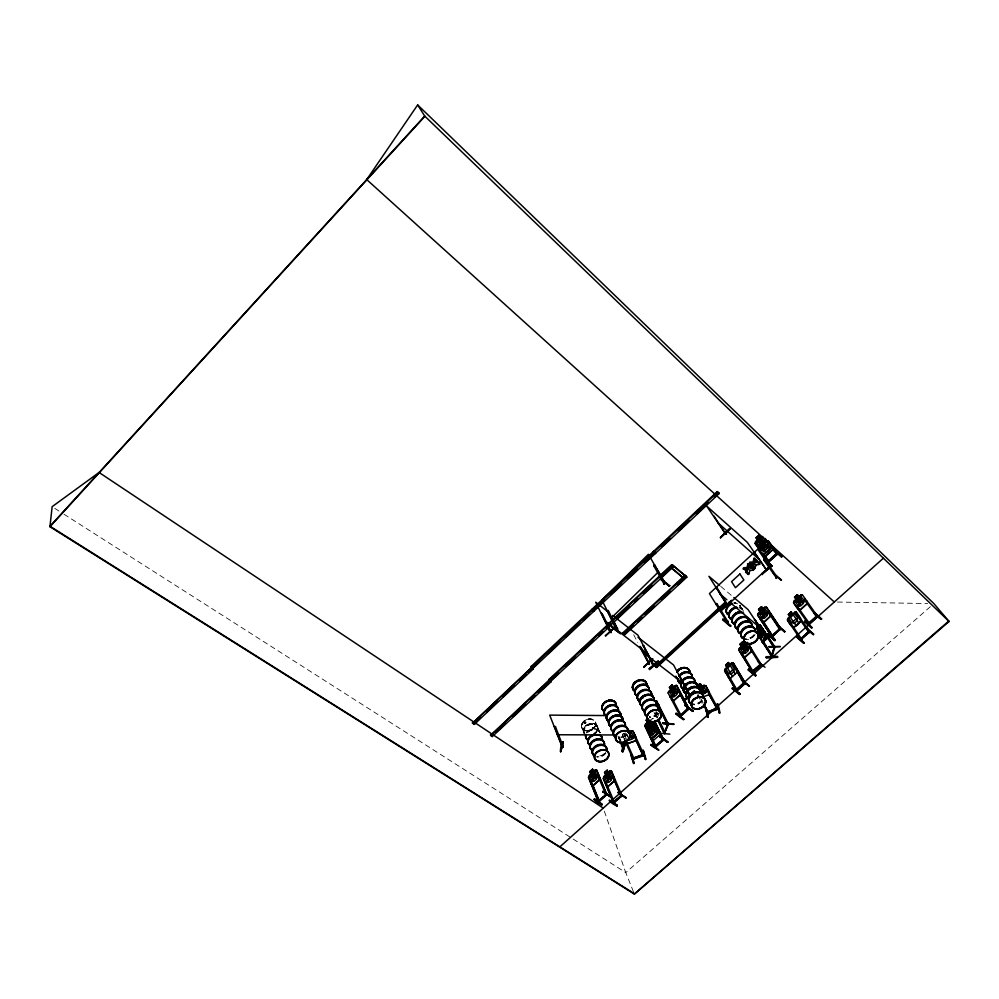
<?xml version="1.0" encoding="UTF-8"?>
<svg xmlns="http://www.w3.org/2000/svg" width="999" height="999" viewBox="0 0 999 999"><rect width="100%" height="100%" fill="white"/><g stroke="black" fill="none" stroke-linecap="round" stroke-linejoin="round"><path stroke-width="0.75" stroke-dasharray="5 3.75" d="M597.902 729.008C596.615 724.038 601.186 735.601 599.05 730.906M656.805 712.612L656.43 713.636L655.831 708.803M581.343 725.848L581.693 724.287M584.04 722.839L584.328 723.438M584.939 723.264C582.904 721.478 587.362 722.652 585.539 722.002M585.789 722.19L584.64 723.164M583.691 728.958L584.203 733.553M584.103 722.964L585.102 723.588L586.126 722.477M581.381 725.848C582.005 734.028 595.616 731.143 595.841 723.95C595.566 717.082 585.202 717.869 582.454 722.739M592.132 728.171L593.356 727.871L592.307 728.383M592.819 727.722L592.532 728.283M597.577 730.456L597.926 728.858M592.295 728.496L593.206 727.672M657.529 717.332L655.094 713.124L656.505 716.795M655.144 714.01L655.469 713.149M657.979 716.221L660.327 710.489M581.668 724.263L582.479 722.752M584.465 722.265L584.29 722.727M625.611 732.954L623.139 733.828L622.377 735.077L625.299 741.608M622.527 735.164L623.239 733.878M650.112 720.129L653.309 718.456L651.922 718.506M930.381 606.693L625.761 872.602L633.641 892.219M585.564 722.826L584.378 722.689M591.982 729.545L593.506 728.421M585.227 720.242L586.987 719.417M585.589 723.276L584.565 723.413M625.624 734.04L624.825 734.377L628.334 736.3M588.861 718.968L590.709 718.918M837.424 602.047L927.671 603.521M655.606 712.849L657.13 713.186M740.384 607.867A7.705 5.882 -30.8 0 1 743.306 611.326L740.222 607.604A7.692 5.882 -30.8 0 1 742.607 609.627M626.023 734.053L627.872 735.027M597.902 729.07L597.739 727.235L595.891 724.737M598.176 730.082L600.062 732.629L599.163 731.068M741.445 608.341L742.369 609.44A7.58 5.794 -30.9 0 0 739.972 607.417M595.854 724.687L596.765 725.599A7.368 5.544 -23.1 0 0 587.125 724.725A7.368 5.544 -23.1 0 0 584.153 732.991A7.355 5.544 -23.1 0 1 587.125 724.737A7.355 5.544 -23.1 0 1 596.728 725.524L597.39 726.872L595.454 722.402A7.305 5.519 -23.1 0 0 583.778 721.378A7.305 5.519 -23.1 0 0 586.45 730.594A7.305 5.519 -23.1 0 0 595.454 722.402M54.77 508.366L62.662 513.399M63.986 514.235L571.815 838.186M573.139 839.035L625.761 872.602L603.259 808.129M720.791 586.401L732.642 596.478M655.931 716.295L657.542 717.819M742.332 609.402L739.847 605.506A7.567 5.807 -30.9 0 1 740.459 608.516L739.947 605.357M703.096 702.921L698.638 694.705A7.517 5.619 -27.4 0 1 697.489 696.153M697.564 694.755L702.085 703.271M633.703 634.702L637.737 642.632M655.094 713.124L657.155 717.307M654.083 712.537L656.818 718.156M583.866 732.567L583.891 732.592A7.38 5.557 -23.1 0 1 592.032 724.287A7.38 5.557 -23.1 0 1 596.84 732.217M626.123 733.79L627.647 737.137M626.336 738.885L624.313 734.427L625.774 732.991L623.139 733.828M622.502 735.064L624.263 738.998M619.018 736.513L620.841 740.596M618.918 736.837L620.741 740.933M617.994 736.5L619.73 740.921M581.68 727.21L583.553 731.83M600.049 732.629L600.074 732.679A7.517 5.644 -23.1 0 0 594.205 729.258A7.517 5.644 -23.1 0 0 586.825 733.141M595.666 722.427L595.816 723.95M583.341 730.656L583.528 732.155M738.848 607.817A7.58 5.794 -30.8 0 1 741.857 609.053M739.959 605.769A7.517 5.757 -30.9 0 1 740.546 608.766M734.19 603.384A7.517 5.757 -30.9 0 1 737.637 603.796M739.71 605.357A7.53 5.769 -30.9 0 1 740.309 608.354M733.94 602.959A7.53 5.769 -30.9 0 1 735.751 602.959M734.04 603.096A7.567 5.807 -30.9 0 1 735.863 603.084M754.195 635.426A7.855 5.932 -30.7 0 1 745.579 639.435M754.033 635.164A7.855 5.932 -30.7 0 1 745.416 639.173M753.745 634.84A7.73 5.844 -30.7 0 1 745.266 638.773M755.194 634.078A7.742 5.844 -30.7 0 1 745.803 639.635M702.01 700.674A7.667 5.719 -27.4 0 1 693.568 704.595M701.86 700.399A7.667 5.719 -27.4 0 1 693.418 704.32M701.598 700.049A7.542 5.619 -27.4 0 1 693.294 703.908M702.085 700.948A7.555 5.632 -27.4 0 1 692.107 704.432M658.054 713.386A7.692 5.757 -25.7 0 1 649.587 717.319M657.916 713.099A7.68 5.757 -25.7 0 1 649.45 717.032M657.667 712.762A7.567 5.669 -25.7 0 1 649.338 716.62M658.116 713.661A7.567 5.669 -25.7 0 1 649.775 717.532M626.773 734.065A7.655 5.719 -24.2 0 1 618.344 737.986M625.174 734.814A7.53 5.632 -24.2 0 1 618.106 737.287M626.823 734.352A7.542 5.632 -24.2 0 1 618.518 738.211M625.399 735.189A7.655 5.719 -24.2 0 1 618.219 737.699M584.303 733.641A7.48 5.632 -23.1 0 1 586.775 725.599A7.48 5.632 -23.1 0 1 596.403 725.311A7.48 5.632 -23.1 0 1 595.579 733.303M584.19 733.353A7.48 5.632 -23.1 0 1 586.663 725.324A7.48 5.632 -23.1 0 1 596.291 725.037A7.48 5.632 -23.1 0 1 595.466 733.029M583.891 732.592A7.355 5.544 -23.1 0 1 588.061 725.324A7.355 5.544 -23.1 0 1 596.803 726.048A7.355 5.544 -23.1 0 1 595.641 733.566M586.713 732.866A7.517 5.644 -23.1 0 1 594.093 728.983A7.517 5.644 -23.1 0 1 599.937 732.479M586.675 732.592A7.393 5.544 -23.1 0 1 594.842 728.783A7.393 5.544 -23.1 0 1 599.85 733.678M588.236 732.13A7.418 5.557 -23.1 0 1 595.242 729.682A7.418 5.557 -23.1 0 1 600.087 733.104M605.781 752.959A7.63 5.669 -23.2 0 1 597.377 756.855M605.656 752.672A7.617 5.669 -23.2 0 1 597.265 756.568M604.208 753.683A7.505 5.582 -23.2 0 1 597.165 756.156M605.819 753.246A7.505 5.582 -23.2 0 1 595.841 756.755M625.087 738.723L624.163 739.372L625.087 738.723M735.826 602.847L733.978 602.847L735.826 602.884M586.638 731.031A7.293 5.507 -23.1 0 0 595.629 722.851A7.293 5.507 -23.1 0 0 583.978 721.84A7.293 5.507 -23.1 0 0 586.638 731.031M586.5 730.793A7.355 5.557 -23.1 0 0 595.566 722.552A7.355 5.557 -23.1 0 0 583.816 721.528A7.355 5.557 -23.1 0 0 586.5 730.793M593.743 733.778A7.355 5.544 -23.1 0 0 596.728 725.524A7.368 5.544 -23.1 0 1 593.756 733.79"/><path stroke-width="1.5" d="M726.81 622.152C727.26 620.292 728.945 621.803 727.459 622.689M612.25 626.985L620.879 633.141L620.391 633.616L611.9 627.372L612.162 626.573M620.379 633.603L611.925 627.297M735.951 690.234L745.229 683.104M737.412 690.471L736.513 691.221L724.575 670.604L727.072 667.157M752.347 671.803L752.821 670.816L752.085 671.902M752.984 671.141L761.088 663.923L761.388 664.785L760.251 665.247L760.676 663.748M772.152 655.806C770.079 656.505 773.576 654.457 772.252 656.917L760.551 638.436L760.776 637.537M757.816 634.727L771.852 656.718M743.905 683.204L744.592 682.542M771.89 656.83L774.887 646.84L760.189 624.987L774.712 647.727L774.1 647.926L774.899 647.027L774.387 646.141L771.802 656.73M774.837 647.027L774.1 647.265M617.12 805.331C607.267 796.678 606.018 800.574 616.87 806.093L617.157 805.244M760.601 663.798C759.352 664.547 760.626 666.233 761.151 664.36M747.339 642.295L761.413 664.647L752.659 672.564L738.785 649.962L741.258 646.64M768.219 562.075L777.459 553.696C774.974 551.623 777.684 556.418 776.298 554.17M768.818 561.051L767.869 561.875M771.952 635.451L771.191 636.201L780.581 628.846M777.821 553.846L768.194 540.921M602.11 804.545C586.962 795.304 597.477 798.95 601.735 805.019C590.347 798.838 592.807 796.378 602.01 804.183M749.337 563.361L749.7 562.137L752.996 561.987L754.17 558.179L754.12 561.65C757.429 560.052 758.628 562.924 754.695 562.462C752.846 564.535 751.248 569.592 752.609 563.074L749.475 563.361L752.859 565.471M757.429 561.251C764.335 564.472 754.782 566.533 753.758 562.649M762.999 609.003L764.809 607.217L766.433 607.105L781.056 628.92L779.907 629.395M743.244 568.955L743.606 567.732L746.89 567.594L748.064 563.786L748.001 567.257L751.298 566.87C758.204 570.079 748.676 572.127 747.639 568.256C747.264 572.415 744.68 573.551 746.49 568.681L743.381 568.955L746.765 571.053M751.298 566.87L751.086 567.807L747.639 568.256M776.635 576.398L776.036 577.41L776.997 576.598M777.347 577.285C776.972 575.249 776.061 578.084 776.548 578.059L763.898 560.164L764.997 559.627L763.898 560.164M776.885 576.685L775.936 577.497M808.041 623.688L808.978 622.864L809.689 623.801L796.827 605.706L796.016 606.443L796.827 605.706M808.703 622.964L809.527 623.95M816.295 616.258C817.969 618.094 815.159 616.695 817.157 615.546M635.963 740.559L636.076 737.699M625.299 741.608L627.509 743.618L636.088 740.609L636.201 737.674L633.129 731.33M816.445 616.695L817.307 615.859M766.245 657.617L766.158 656.718L777.447 656.355L777.547 657.292L766.258 657.654L777.534 657.28M777.622 656.83L766.333 657.08M809.128 630.856L801.435 638.461C799.462 637.412 800.112 641.021 801.523 638.736M99.326 472.652L603.259 808.129M754.532 558.279L757.005 560.476L756.78 562.4M748.426 563.886L750.911 566.071L750.674 567.994M760.564 545.029L760.776 542.307M707.479 717.357L706.118 708.316L707.517 717.307M366.72 179.583L417.657 104.92L933.903 603.621L949.05 621.478L634.39 894.08L49.95 526.71L52.135 506.68L99.351 472.252M768.268 544.517L767.931 547.614L765.034 550.224L762.274 549.925L756.68 541.945L757.704 539.847L756.081 537.799L759.115 535.002L760.676 537.15M651.398 721.802L651.048 724.487L654.27 725.636L653.383 726.41L650.611 725.336L650.124 729.432M633.491 763.623C629.507 747.24 630.581 757.142 634.128 763.423L631.593 754.445L631.156 755.082M633.878 763.061L631.568 754.457M663.96 732.754L664.622 732.592M668.443 724.175L664.347 733.503L668.144 723.363L667.27 724.15L667.657 725.087L656.38 700.761L655.544 701.036L656.493 700.774L668.493 724.263L668.144 723.363M664.722 732.055L667.782 724.6M650.661 733.691L652.996 734.365L655.656 732.017L656.143 728.833M609.777 631.243L610.689 631.967M609.852 631.318L611.263 632.305L610.114 631.942M608.503 628.533C608.166 630.706 611.613 633.066 610.889 631.493L610.239 631.006M627.21 739.735L628.471 739.485M658.965 733.179L669.879 734.103M754.832 566.733L755.094 565.259M647.889 662.812L649.088 663.111L648.301 662.487M652.397 664.085L653.883 665.059L643.356 645.579L652.797 664.897M653.421 664.347L652.772 663.786L652.996 664.435M688.661 694.055L689.422 694.655M689.647 694.317L688.586 693.993L689.66 695.304M725.149 533.429C726.236 533.978 727.522 535.139 725.274 532.592M726.298 604.308C728.958 604.07 724.849 604.782 727.584 605.594L715.871 586.638M727.409 604.557L727.447 605.531L708.928 576.311L719.605 585.389M727.834 605.182L727.147 604.645L727.846 605.082M765.908 568.481C766.233 568.456 765.446 570.641 766.483 569.03M664.273 733.403L657.504 719.555M766.32 637.637L765.559 637.25L766.37 637.936M767.045 638.261L754.657 619.492L765.971 638.024L767.145 638.274L748.064 609.59L733.828 597.489M554.395 726.623L555.432 726.635L554.395 726.623L562.35 746.665L563.311 747.052L561.938 746.403M560.839 751.723L563.274 742.02C560.914 740.783 559.915 754.17 560.676 751.285M560.714 751.648L563.086 741.97M758.266 630.719L756.668 628.571L757.467 625.299L759.015 627.672M756.792 628.571L757.592 625.299M757.891 634.802L758.191 630.756L758.216 633.091L760.851 637.212L762.399 637.35L763.161 634.29L762.424 630.869M759.003 627.484L760.301 624.974M757.579 633.004L759.402 625.374M756.243 564.835L754.482 568.856L751.772 566.695M762.749 629.557L762.974 628.658L762.362 629.57L774.175 647.851M763.236 641.957L765.159 634.24L764.135 630.893L765.284 634.24L763.348 641.957L761.575 640.621M808.066 623.538L808.928 624.55L793.543 602.834L793.943 601.223L800.886 595.117L802.384 595.054M793.618 602.897L794.043 601.261L796.178 599.475L794.455 597.29L797.389 594.642L798.9 596.765M560.614 751.323L563.036 741.633M606.381 715.571L549.7 715.109L562.1 746.715M750.124 570.429L748.363 574.45L745.654 572.315M794.667 612.225L796.315 612.175L794.642 612.3L787.799 618.406L787.387 620.017L800.836 639.76L801.772 638.998L801.298 638.274L809.477 631.068M787.599 620.042L790.034 616.683M563.049 747.102L563.099 745.978L561.975 745.928M768.968 646.99L780.294 646.653M773.888 646.365L774.15 647.951M771.877 656.206L772.115 655.257L772.115 655.918M762.662 620.741L772.914 636.226L772.052 637.112L757.567 614.997L759.989 611.575L758.566 609.415L761.563 606.843L758.566 609.415M780.544 628.821L771.99 637.062L757.692 614.947L758.091 613.411L764.809 607.217M739.385 648.438L738.973 649.962L752.759 672.489M725.187 669.093L724.774 670.629L736.775 691.121M768.281 540.996L766.658 541.158L759.452 547.552L759.003 549.188L761.425 550.299L768.643 543.681L768.194 540.609M759.215 549.2L761.8 545.704M758.204 545.716L765.459 539.31L758.204 545.716L757.754 547.365M622.14 746.59C623.913 743.905 624.687 752.097 621.353 742.294M622.365 747.115L620.342 742.282M622.714 746.74L623.463 747.152M622.165 751.31L624.887 741.758L625.636 742.17L622.976 751.735C618.905 751.872 631.131 729.145 622.352 751.735M622.939 751.698L625.636 742.157M670.953 696.303L670.179 697.002L670.953 696.303L681.243 715.721L680.868 714.997L680.431 716.558L668.206 693.119L668.681 691.483L675.324 685.614L676.66 685.464L689.073 708.691M668.756 691.545L668.206 693.119M751.822 565.546L752.185 564.323M754.257 568.881L754.57 567.844M647.34 722.639L644.879 725.936L654.869 747.252L656.093 746.578L655.194 747.452M645.067 725.948L645.516 724.387M748.139 574.487L748.451 573.438M649.412 727.172L646.927 730.456M648.363 730.893C646.228 735.189 652.971 724.512 655.019 725.137L656.43 725.087M614.26 801.573C611.163 803.221 616.321 800.561 613.636 803.184L603.221 778.283L605.669 775.012L604.682 776.997L606.605 781.618L608.816 782.367L611.376 780.069L611.9 776.86L609.952 772.264L608.254 772.677L607.267 770.067L604.557 772.514L605.794 775.012M588.648 777.384L598.551 802.122L588.461 777.372L590.809 774.075L589.822 771.64L592.507 769.205L593.531 771.852M593.593 771.69L595.342 770.117L589.035 775.773L588.461 777.372M633.903 758.179L632.717 758.603M624.725 740.496L633.254 759.315C631.281 756.917 635.127 758.79 633.928 758.603M658.366 708.753L658.366 708.066M643.943 754.595L642.694 755.044L643.606 754.295M701.31 693.818L702.06 690.896C705.144 693.643 709.702 692.02 702.522 690.147C705.719 685.689 701.036 685.938 701.435 689.884L698.501 688.498M706.693 711.875L707.23 712.499L718.281 708.666C718.593 707.217 715.609 708.603 717.469 709.377L706.705 689.922L707.779 689.884M708.004 711.8C705.918 715.209 706.48 707.742 703.496 705.706M708.091 712.187L706.842 711.788M658.029 705.544L658.728 704.72L658.029 705.544L667.657 725.087M662.787 723.551L673.95 723.975L662.612 723.101M611.013 631.668L610.089 630.956L610.651 631.743M610.601 631.892L611.276 632.255M658.89 720.129L665.159 732.679L664.372 731.817L663.948 732.879M664.347 733.503L668.044 724.113M617.557 628.683L616.795 630.144L601.922 600.112L648.426 554.295L665.072 583.279L661.65 577.11M648.788 663.211L648.975 664.11L649.387 663.598M663.773 583.341L664.323 583.978L664.884 582.792M592.207 783.691L599.425 801.273L598.851 800.336L597.914 801.173L605.756 794.867L598.176 801.36M606.206 793.718C604.445 793.331 606.668 796.802 605.894 794.517L606.605 793.818M606.593 793.943L605.406 794.467M613.361 802.996L614.31 802.16M663.461 738.998L662.712 739.685C663.935 741.82 660.963 739.148 662.974 738.898M662.674 740.271L663.823 739.735M688.811 708.491L680.007 716.395L679.745 715.459L680.981 715.209L688.436 707.779M768.094 562.137L767.632 561.488L768.805 561.163M768.656 560.676L769.255 561.813L764.647 555.207M727.222 622.839C729.47 621.49 724.75 622.377 727.747 621.353M796.103 599.4L795.129 601.435L797.951 605.456L800.649 605.856L803.408 603.371L803.671 600.312L800.823 596.316L798.85 596.927M789.959 616.62L788.985 618.656L791.77 622.739L794.442 623.176L797.202 620.704L797.464 617.632L794.655 613.561L792.694 614.16M735.177 673.888L728.508 662.424L725.649 664.997L727.047 667.307L726.123 669.28L728.608 673.526L731.118 674.075L733.803 671.653L734.165 668.543L731.655 664.31L729.782 664.834M741.32 646.565L740.334 648.601L742.881 652.772L745.429 653.271L748.139 650.849L748.476 647.752L745.903 643.593L744.005 644.143M776.385 578.146L775.798 577.01M772.327 656.78L760.389 637.549L760.551 638.436M771.64 636.925L772.926 636.288M736.263 691.021L737.15 690.147M736.987 689.872L737.399 690.571L726.186 671.39L725.399 672.09L726.186 671.39M669.405 687.449L672.29 684.964L669.405 687.449L670.816 689.809L669.717 691.783L671.952 696.116L674.337 696.715L676.985 694.317L677.434 691.171L675.174 686.85L673.363 687.362L672.165 685.064M629.682 732.766L630.956 732.329L629.845 735.801C636.488 737.687 632.517 739.485 629.345 736.563M647.389 722.577L646.365 724.625L648.488 729.058L650.811 729.72L653.421 727.359L653.895 724.188L652.822 721.977M759.49 545.966L760.539 543.881M761.713 545.629L760.664 547.727L763.461 551.698L766.221 551.997L769.13 549.388L769.48 546.278L765.459 540.584L763.411 541.283M808.416 624.437L817.632 616.208M649.55 727.16L648.513 729.208L651.535 735.739L653.883 736.425L656.543 734.078L657.03 730.881L653.983 724.375L652.185 724.824M649.387 731.243L650.411 729.195M817.369 615.908L817.756 616.67L802.459 594.929L800.798 595.054L798.925 596.99L797.339 594.805M686.213 685.851L686.837 685.264M780.269 646.49L768.755 646.565M668.181 724.924L659.09 706.967M804.67 621.116L812.075 627.634L811.563 628.096C797.876 616.321 807.667 622.389 811.95 627.647M767.607 634.353C767.794 631.48 776.385 639.672 774.887 640.559L767.607 634.39L774.887 640.546M748.226 669.967C748.201 666.608 756.967 675.137 755.506 675.886L748.251 669.892L755.494 675.873M748.576 669.592L755.756 675.049M774.874 640.509L767.856 633.591L775.399 640.109M658.641 750.137C650.948 742.007 645.679 743.019 658.791 750.087L650.736 744.942M804.12 642.807C781.917 622.427 818.593 656.93 796.965 636.613M803.995 642.807L796.94 636.725M763.86 559.49L771.802 565.834C756.618 553.683 767.519 559.565 771.44 566.246L763.86 559.49L764.397 559.028M771.802 565.834L771.253 565.322L761.775 573.888L762.437 574.637M676.098 713.323L683.903 719.33L683.416 719.767L675.848 714.073L676.148 713.236M739.497 694.455L739.76 693.643L732.479 687.886M739.884 694.043L732.255 688.623L732.529 687.799M796.79 636.363L796.59 637.112M732.255 688.586L739.497 694.48M732.604 688.261L739.997 694.043M723.001 619.205L730.881 625.923L730.369 626.385L722.752 619.954L723.039 619.118M723.126 619.567L730.731 625.998M765.734 541.957L762.05 541.158C764.023 534.09 760.089 537.574 761.038 541.283C759.003 539.273 754.67 542.732 759.64 542.157M616.645 629.707L617.045 628.271M616.458 629.445L617.37 628.621M664.797 582.355L663.586 582.854L663.86 583.778M663.96 583.691L665.022 583.241M366.521 179.408L834.302 601.997M767.769 561.426L768.318 562.524M599.288 801.46L590.846 780.793L590.097 781.455L590.846 780.793M655.481 745.666L654.869 746.628M727.11 622.402L727.896 621.765M654.957 747.127L663.548 739.485M680.731 715.197L687.562 708.865M655.956 746.777L652.659 739.635M613.498 802.821L621.878 795.416M654.595 721.378L663.711 739.809L655.344 745.741L655.569 746.503M614.435 802.522L605.681 781.717L604.919 782.392L605.681 781.717M771.802 636.725L780.706 628.796M780.356 628.046L779.72 629.358M662.787 723.401L673.738 724.5M736.413 690.821L745.079 683.191M616.608 629.682L617.407 629.045L608.154 610.352L607.367 611.126L611.763 619.655M801.61 639.148L789.123 620.729L788.548 621.665M650.811 720.729L650.212 724.412M688.973 708.915L680.494 716.458M777.322 577.447L757.717 549.238L709.427 593.593L727.497 622.727L727.035 622.015M663.698 739.897L654.545 721.003M779.457 628.721L772.352 635.539M49.95 526.71L424.875 116.321L417.657 104.92M744.342 683.753L745.491 683.366L733.191 662.837L731.705 662.949L729.907 664.747M641.333 705.444A7.517 5.669 -25.7 0 1 644.392 695.366A7.517 5.669 -25.7 0 1 653.92 699.6A7.517 5.669 -25.7 0 0 644.392 695.366A7.517 5.669 -25.7 0 0 641.346 705.456L641.283 705.631M758.903 627.672L759.777 626.76M610.938 618.381L658.478 571.865M665.084 583.116L664.148 584.003L653.683 565.671L654.495 564.885L660.114 574.45M654.782 565.109L653.683 565.671M669.193 586.163L669.667 585.651L669.193 586.163L660.714 579.22M616.932 628.408C615.347 629.245 618.044 630.906 617.407 629.045M717.207 491.57L717.582 492.095L472.539 723.214L474.263 724.35L533.316 668.905L531.143 666.458L717.207 491.57L718.793 492.994L719.168 493.531L528.533 672.552M472.539 723.214L531.63 667.694M533.316 668.905L532.829 667.669L539.572 661.338M547.44 653.945L559.79 642.345M565.397 637.075L579.994 623.364M583.366 620.192L588.985 614.922M594.455 609.79L604.657 600.199M610.327 594.88L621.665 584.228M627.335 578.908L637.537 569.318M644.343 562.924L654.545 553.334M661.4 546.903L670.404 538.449M678.284 531.043L689.535 520.479M696.291 514.135L708.666 502.509M714.285 497.227L718.793 492.994M474.263 724.35L480.869 717.307M486.538 711.987L497.889 701.323M502.435 697.065L514.922 685.339M519.455 681.068L526.261 674.675M550.836 681.118L549.175 679.932L490.621 735.401L492.307 736.525L551.086 681.743L548.988 679.482L609.378 623.151L611.001 624.4L611.288 624.999L538.411 692.707M686.862 577.135L684.964 575.262L623.151 632.617L623.451 633.216L625.049 634.452L686.862 577.135L672.277 564.685L670.454 567.257L684.078 578.646L685.876 576.098M609.378 623.626L671.478 565.684L671.153 565.122L609.09 623.039L611.288 624.999M670.454 567.257L672.277 564.685M490.621 735.401L549.425 680.556M616.346 619.03L629.882 606.418M634.39 602.21L637.774 599.05M643.418 593.793L652.434 585.377M660.327 578.021L671.603 567.507M551.086 681.743L550.649 680.669L558.616 673.239M565.446 666.87L575.699 657.317M581.393 652.01L593.918 640.334M598.476 636.076L603.021 631.83M606.443 628.646L611.001 624.4M611.001 624.887L673.076 567.02L672.739 566.445M495.479 732.717L505.656 723.239M512.425 716.92L525.986 704.295M530.506 700.074L535.014 695.866M623.451 633.216L685.302 575.824L684.964 575.262M601.398 612.961L611.026 632.667L610.202 632.017M713.96 516.008L725.886 534.153M625.049 634.452L624.75 633.853L633.903 625.374M637.325 622.19L641.907 617.944M645.342 614.76L654.495 606.268M661.35 599.912L670.504 591.42M677.372 585.052L683.091 579.745M605.207 635.664L614.885 627.547M756.318 537.849L759.14 535.239M729.907 528.471L720.504 537.712L729.869 528.459M720.391 537.587L730.044 528.708M725.237 533.503L725.936 533.116L726.023 534.215M755.656 541.883L757.791 539.922L756.231 537.774M756.805 544.043C754.982 545.367 759.115 543.406 759.415 547.764M760.963 544.455L763.823 541.833M773.651 549.949L781.967 556.618L781.443 557.117L773.651 549.949L781.967 556.63M768.793 560.864L776.173 554.12M759.44 545.866L762.162 546.141L765.022 543.518L765.346 540.422L762.562 536.525L760.539 537.237L755.481 541.783L755.044 543.419L768.418 562.425L777.721 553.933M655.307 666.071L724.799 602.584L725.811 603.433L726.173 604.008L656.655 667.482L655.307 666.071L656.655 667.482M655.619 666.67L725.149 603.159L724.799 602.584M656.343 666.87L673.426 651.273M680.257 645.029L685.951 639.835M689.372 636.713L699.625 627.36M705.319 622.152L708.728 619.03M713.286 614.872L720.117 608.641M723.538 605.519L725.811 603.433M720.429 611.513L768.631 567.519M644.055 646.128L643.044 645.854M725.274 533.628L706.793 506.193L747.264 542.282L766.595 570.129L754.058 551.673M754.72 552.285L753.733 551.972M652.734 658.741L643.88 667.382M716.62 603.433L715.796 604.183L716.882 603.658L728.146 622.14M758.815 541.733L761.975 539.023L758.815 541.733L761.638 545.716M761.026 544.58L763.91 541.982M764.685 543.094L766.658 541.046M765.097 543.718L762.212 546.328L765.022 550.287L767.919 547.677L761.038 537.937L758.191 540.546L763.823 548.526L766.72 545.916M652.697 663.711L653.184 664.697M652.734 663.935L653.783 665.059M658.666 661.488L648.975 668.955L658.079 660.801L658.678 661.5L649.587 669.655M722.127 608.816L731.468 600.387M722.24 608.94L731.568 600.499M771.328 565.397L761.787 573.901M771.54 565.684L762.025 574.263L771.915 566.046M679.545 693.019L688.249 709.54L677.846 690.072L678.883 689.56M647.464 722.639L646.128 720.229L647.976 718.556M648.051 718.618L646.128 720.229M592.594 769.267L589.822 771.64L591.008 774.125L589.909 776.098L591.758 780.681L593.918 781.43L596.453 779.145L597.015 775.961L595.129 771.39L593.443 771.79L592.457 769.367M760.714 617.931L759.902 618.668L760.963 618.144L772.389 636.126M769.842 614.26L780.194 629.807L767.881 611.463L768.93 610.951M648.95 719.48L647.277 720.978L646.902 720.192M771.603 547.802L764.198 554.32L771.603 547.802L771.153 544.73M772.689 549.575L765.509 556.043L763.111 554.807M772.452 546.565L772.901 549.65L765.559 556.256L763.024 554.907M773.413 573.314L781.031 580.282M649.113 721.016L645.354 724.287M673.526 700.774L680.069 694.867L679.932 691.683L680.257 694.942L673.488 700.911L671.503 699.275M646.615 726.985L645.854 727.672M770.142 612.974L770.566 615.983L763.823 622.327L770.766 616.058L770.329 612.961M741.395 646.628L739.822 644.355L742.682 641.77L744.08 644.205M739.897 644.43L742.769 641.833M597.452 774.837L598.463 774.35L597.452 774.837L606.193 795.279M649.887 727.809L652.497 725.449M794.68 597.34L797.414 594.867M739.297 648.401L745.991 642.369L744.13 644.055L742.682 641.77M607.305 770.291L604.557 772.514M776.223 577.822L777.085 577.047M689.023 694.917L679.17 675.424L690.109 695.079L689.435 694.417M679.844 675.948L678.87 675.686M728.533 662.649L725.873 665.047L727.185 667.307M656.405 724.824L656.605 728.071L649.924 733.953L648.001 732.392M599.25 779.907L593.031 785.738L591.196 784.028M599.437 779.982L599.275 776.635L599.437 779.982L592.944 785.689L591.196 783.878M621.341 794.779L620.591 795.454L621.191 796.44L622.052 795.803L611.4 770.916L610.064 770.928L608.391 772.564M741.82 652.984L741.021 653.708L742.07 653.196L753.383 671.94M748.863 646.665L749.899 646.153L748.863 646.665L760.601 665.371M693.119 710.988L685.264 705.556M725.099 669.068L731.705 662.949M685.177 705.719L685.626 705.244L693.194 711.001M727.559 667.994L730.319 665.634M816.945 617.257L804.033 599.238L805.082 598.726M788.336 614.46L791.333 611.9L788.336 614.46L795.953 625.374M621.266 796.44L612.337 775.736L613.099 775.062L612.599 775.923L620.704 794.992M744.742 657.28L751.423 651.286L751.048 648.239M751.223 648.226L751.623 651.36L744.717 657.417L742.519 656.043M792.769 614.223L796.203 612.312M790.459 617.345L793.293 614.922M730.044 672.24L732.729 669.829M797.664 608.691L800.099 610.027L807.08 603.758L806.568 600.699M667.444 742.344C643.431 724.587 684.165 753.708 659.977 736.65M755.294 620.054L754.345 619.78M614.41 780.918L607.867 786.65L614.41 780.918L614.298 777.597M602.921 791.87L611.101 796.653L602.822 791.42M793.243 621.415L795.991 618.943M655.581 745.866L662.325 739.834M644.979 725.886L655.356 747.314L663.711 739.809M784.377 631.505L784.59 631.78M787.524 619.979C791.533 628.184 794.605 629.807 800.786 621.003M793.805 627.297L800.836 621.141L800.374 618.019L796.228 612.062M757.504 661.076L765.034 667.295M685.277 698.788L694.218 690.846L694.842 691.57L685.913 699.525L685.351 698.863M685.876 699.475L694.829 691.545M814.734 612.724C811.413 611.962 821.465 620.604 821.79 618.98L814.722 612.712M752.597 670.941L751.835 671.703M626.286 797.664L617.981 792.444L625.861 797.951M761.413 664.647L752.722 672.464M816.27 616.658L808.253 624M808.753 624.562L817.369 616.321M559.827 846.865L883.428 558.166M614.085 801.61L620.704 795.716M613.985 801.398L622.052 795.679L613.723 803.096L603.309 778.346M733.191 665.159L734.24 664.647L733.191 665.159L744.48 684.19M765.684 637.437L766.695 637.512L766.733 638.548M796.303 614.348L797.364 613.836L796.303 614.348L809.003 632.554L809.952 631.793L809.227 630.856M651.086 722.289L648.189 724.725L650.361 729.258L648.526 731.006M648.413 724.787L651.036 722.452M655.394 722.939L653.983 722.989L652.235 724.662M647.489 728.87L654.07 723.051M649.924 727.959L652.559 725.624M650.948 722.389L653.134 726.91L655.019 725.249M650.799 729.994L653.446 727.647L655.606 732.142M652.072 732.429L654.72 730.094L650.361 721.016L647.764 723.363L652.959 734.49M652.097 738.611L658.791 732.704L658.603 729.432L658.691 732.679L652.097 738.611L650.087 736.812M659.502 731.48L659.777 734.827L653.059 740.746L651.036 738.935M748.95 686.138C725.886 667.27 765.047 698.351 741.832 680.094M736.962 689.647L744.18 683.691M806.405 628.359L813.298 634.565M736.663 691.146L745.379 683.391L733.241 662.961M800.836 638.199L800.137 638.823L801.011 639.735M801.76 638.948L800.599 639.497L809.689 631.518L808.978 632.642L808.328 631.518M813.036 634.34L813.823 634.265L806.742 628.059M634.39 894.08L948.725 621.103M649.874 729.67L649.887 725.499C642.769 724.562 650.349 722.502 649.837 724.375M634.153 758.978L625.724 740.147M563.136 747.09L561.775 746.378M655.356 747.314L655.044 746.615M756.081 560.664L757.005 560.476M768.481 562.425L768.106 561.725M817.057 615.559L817.544 616.296M776.498 578.146L776.211 577.385M680.506 714.809L680.981 715.521M606.393 794.492L598.214 801.935M598.701 801.985L606.917 794.567M809.59 631.53L809.003 632.554M800.973 639.71L809.839 631.818L796.128 612.25M669.63 585.664L661.288 579.133M718.244 709.053L705.756 685.801L704.02 685.539M642.832 754.62L633.728 757.866M629.033 740.172L632.429 738.985L633.378 736.425L631.318 731.967L629.145 731.805L628.146 729.32L629.17 731.905L631.605 730.956L633.154 731.43L644.268 755.394L643.731 754.769M773.626 573.576L781.518 579.932M668.081 724.013L667.295 724.362M759.44 625.486L760.301 625.112M784.977 631.443L777.734 625.237L777.297 625.711L784.552 631.917M610.426 726.186L610.339 726.061A7.492 5.632 -24.2 0 1 612.449 716.47A7.492 5.632 -24.2 0 1 622.789 718.656M718.256 709.103L707.404 712.861M644.068 755.506L633.116 759.265M642.981 697.814L643.418 697.739M692.744 711.313L684.964 705.319M774.537 647.939L763.598 630.869M660.302 736.363L667.894 741.882M748.988 686.013L741.508 679.857M667.494 742.207L659.677 736.4M602.971 791.732L610.676 796.94M625.886 797.976L617.981 792.444M633.94 758.041L642.707 754.957M633.041 758.965L644.205 755.032M645.292 759.053L646.016 759.24C637.874 731.38 650.349 777.984 643.231 750.786M696.803 685.239L700.411 683.878L701.685 686.263L704.008 685.339L705.756 685.801M700.349 684.103L696.965 685.277L698.214 687.562M698.189 687.474L704.033 685.439M700.961 692.532L704.37 691.345L701.997 687.05L698.613 688.236L700.374 691.458M701.972 694.392L705.381 693.194L706.193 690.709L703.82 686.413L701.585 686.288L700.411 683.878M703.471 696.74L709.19 694.63L709.04 691.92M633.266 731.355L631.58 730.868L629.258 731.78M717.245 703.933L718.094 704.108L720.042 712.974L719.405 713.186L717.332 703.933M633.94 735.626L634.939 735.276L634.015 735.913L643.281 755.744M629.295 737.849L631.555 737.062L629.507 732.604M707.017 712.15L716.97 708.179L717.457 709.327L709.04 694.33M708.066 711.638L716.87 708.553M764.597 543.019L766.645 542.32M655.569 701.161L656.48 700.911M653.059 726.86L654.857 726.398M766.308 569.18L766.82 569.642M733.166 663.086L731.768 663.074M621.553 794.655L621.665 795.541M717.532 704.233L719.405 713.186M675.237 685.664L676.735 685.526M688.348 707.854L688.548 708.591L676.66 685.464M808.828 622.951L816.133 616.47M768.506 560.776L776.036 553.933M771.69 655.232L774.225 647.452M773.713 647.277L774.4 646.278M595.254 770.054L596.64 770.104L606.83 794.779L596.64 770.104L595.254 770.167M610.064 771.041L611.4 771.091M557.342 734.752L614.984 734.977M622.19 746.415L623.164 746.003M622.577 746.79L623.726 746.79L622.052 743.331M562.225 746.715L563.161 746.665M662.574 723.139L673.576 724.063M660.277 710.476L659.59 707.155M689.635 695.366L679.17 675.424M777.135 625.299L784.64 631.755M764.285 554.395L761.825 553.134M763.199 554.882L765.596 556.118M614.772 627.434L605.669 636.038M797.677 608.516L800.112 609.889M761.475 620.941L763.823 622.327M634.203 893.63L50 526.273L424.712 116.071L949.05 621.478M742.532 655.881L744.817 657.342M490.409 734.752L492.307 736.525M472.34 722.564L474.05 723.713M594.38 799.375L602.21 804.595M730.481 678.159L728.134 676.735L730.456 678.309L737.237 672.227L736.8 668.993M617.345 805.681L609.527 800.436L617.195 805.731M602.747 791.433L610.626 797.077M603.721 776.623L610.064 770.928M531.143 666.458L532.829 667.669M548.988 679.482L550.649 680.669M531.393 667.07L533.079 668.281M550.899 681.293L549.25 680.107L609.665 623.738L609.378 623.151M656.006 746.665L652.397 739.447M761.7 640.621L763.323 641.795M656.518 728.009L656.231 724.837M659.777 734.827L659.39 731.555M671.503 699.425L673.488 700.911M684.977 705.294L692.694 711.45M673.413 687.2L672.215 684.902M604.62 620.529L647.514 653.746M642.444 651.885L683.491 683.616M623.151 632.617L624.75 633.853M637.936 637.212L673.538 664.972L689.722 695.304M660.626 579.258L669.293 586.001M609.015 612.599L595.716 602.21L607.155 625.761M612.637 615.421L638.024 635.252L653.546 665.409L652.759 664.785M649.05 664.035L639.747 646.603M652.534 658.791L643.643 666.97M732.442 676.348L725.786 664.984M648.014 732.242L649.949 733.803M752.734 670.891L759.952 664.76M748.476 669.155L756.006 675.449M671.253 567.644L682.604 577.135M672.602 565.247L686.226 576.673M671.478 565.684L673.076 567.02M725.149 603.159L726.173 604.008M719.929 593.906L726.91 599.812M729.245 601.785L759.54 627.397M727.509 605.519L726.385 604.42M746.665 571.815L749.163 573.988M796.578 637.087L803.621 643.244M751.086 567.807L753.571 569.992M752.796 566.196L755.281 568.394M800.099 610.027L807.005 603.696L806.38 600.699M747.502 564.073L749.987 566.246M753.608 558.466L755.256 559.927M757.23 562.187L759.702 564.385M813.948 612.812L821.278 619.442M806.305 628.521L813.311 634.715M718.131 522.976L759.103 559.353M764.123 558.678L771.965 565.759M720.504 537.712L730.157 528.833M717.582 492.095L719.168 493.531M606.068 784.827L607.941 786.7M760.152 543.618L763.149 540.759M772.901 549.65L772.364 546.49M685.564 699.225L694.455 691.221M762.449 642.582L771.328 634.015M768.281 540.809L775.948 551.473M765.097 538.449L767.756 542.145M771.29 547.077L776.86 554.72M759.065 535.164L760.626 537.312M762.836 541.733L763.336 542.432M760.988 543.406L761.488 544.105M755.244 543.419L759.178 549.025M793.668 602.772L797.751 608.591M791.258 611.838L798.738 622.839M800.798 638.161L801.285 638.873M766.27 607.167L780.943 629.158M761.488 606.768L762.949 609.165M761.438 606.93L762.861 609.09L764.809 608.491L767.507 612.549L767.182 615.634L764.435 618.119L761.812 617.694L759.14 613.611L760.139 611.563L758.716 609.402M754.657 619.492L766.558 637.687M763.286 641.47L772.602 656.006M716.558 587.212L727.909 605.294M760.564 663.773L761.026 664.485M727.859 621.278L728.259 621.902M752.821 670.816L753.496 671.703M736.625 670.716L744.58 684.103M736.588 689.547L736.987 690.247M655.681 552.272L656.006 552.834L654.07 550.924M654.645 553.246L654.969 553.808L653.034 551.898M705.744 685.701L709.19 691.982L709.19 694.63M703.833 704.283L708.416 712.462M641.046 647.414L649.45 663.811M640.072 646.39L649.138 664.098M655.756 702.459L658.154 709.128M611.875 617.494L617.707 629.27M613.124 622.427L617.032 629.994M658.516 720.092L664.76 733.616L657.879 719.592M610.938 631.443L611.351 632.367M602.135 613.548L607.542 624.662M608.891 627.434L610.252 630.219M653.833 722.077L662.837 740.546M651.623 725.286L652.01 726.073M649.937 726.785L650.312 727.572M593.481 610.701L593.756 611.301L591.82 609.427M593.319 610.851L593.593 611.45L591.658 609.577M646.365 726.785L649.038 732.417M635.976 740.159L643.144 755.731L642.607 754.745M621.828 794.842L622.052 795.679M611.326 771.041L614.123 777.609L614.223 780.831M613.736 801.498L614.085 802.284M555.432 726.635L563.311 747.052M627.509 743.618L636.088 740.609M770.953 544.73L771.478 547.802M733.84 624.063A7.642 5.819 -30.8 0 1 734.153 615.859A7.642 5.819 -30.8 0 1 743.631 613.124M734.977 624.675A7.742 5.894 -30.8 0 1 732.791 617.082A7.742 5.894 -30.8 0 1 741.82 612.325M749.2 622.327A7.642 5.807 -30.8 0 0 739.972 617.719A7.642 5.807 -30.8 0 0 736.475 628.259L736.263 628.171A7.68 5.844 -30.8 0 1 739.834 617.494A7.68 5.844 -30.8 0 1 749.125 622.127M729.095 615.047A7.567 5.807 -30.9 0 1 726.273 609.228A7.567 5.807 -30.9 0 1 732.067 603.371M736.288 627.921A7.617 5.794 -30.8 0 1 739.772 617.419A7.617 5.794 -30.8 0 1 748.988 622.015M727.996 614.622A7.542 5.782 -30.9 0 1 726.822 608.803A7.542 5.782 -30.9 0 1 732.329 603.783M727.834 614.397A7.567 5.807 -30.9 0 1 726.648 608.566A7.567 5.807 -30.9 0 1 732.18 603.521M731.905 619.742A7.705 5.882 -30.8 0 1 729.332 612.999A7.705 5.882 -30.8 0 1 736.862 607.442M730.781 619.13A7.592 5.807 -30.8 0 1 729.982 612.474A7.592 5.807 -30.8 0 1 737.025 607.804M733.428 623.588A7.742 5.894 -30.8 0 1 733.129 616.033A7.742 5.894 -30.8 0 1 741.658 612.075M731.755 619.48A7.692 5.882 -30.8 0 1 729.17 612.737A7.692 5.882 -30.8 0 1 736.7 607.192M731.63 619.118A7.592 5.807 -30.9 0 1 730.269 618.306M729.282 617.145A7.592 5.807 -30.9 0 1 734.64 607.429M742.744 638.411A7.742 5.844 -30.7 0 1 745.429 628.259A7.742 5.844 -30.7 0 1 755.594 630.806M742.469 638.199A7.855 5.932 -30.7 0 1 745.192 627.884A7.855 5.932 -30.7 0 1 755.531 630.469M738.111 629.47A7.63 5.794 -30.8 0 1 738.523 619.168A7.63 5.794 -30.8 0 1 749.412 621.166M736.55 628.458A7.68 5.844 -30.8 0 1 739.185 618.331A7.68 5.844 -30.8 0 1 749.312 620.891M739.322 633.116A7.817 5.919 -30.7 0 1 742.02 622.839A7.817 5.919 -30.7 0 1 752.309 625.424M742.22 637.549A7.73 5.844 -30.7 0 1 744.892 627.409A7.73 5.844 -30.7 0 1 755.057 629.957M739.597 633.329A7.692 5.832 -30.7 0 1 742.245 623.201A7.692 5.832 -30.7 0 1 752.372 625.749M742.307 637.936A7.855 5.932 -30.7 0 1 745.029 627.622A7.855 5.932 -30.7 0 1 755.356 630.207M739.16 632.854A7.817 5.919 -30.7 0 1 741.845 622.577A7.817 5.919 -30.7 0 1 752.135 625.162M739.06 632.492A7.705 5.844 -30.7 0 1 740.871 622.914A7.705 5.844 -30.7 0 1 751.323 623.476M684.128 689.422A7.443 5.594 -27.5 0 1 681.68 682.617A7.443 5.594 -27.5 0 1 689.909 677.759A7.443 5.594 -27.5 0 1 695.192 682.879M682.504 688.448A7.555 5.682 -27.5 0 1 685.751 678.246A7.555 5.682 -27.5 0 1 695.142 682.567M697.602 687.275A7.492 5.619 -27.5 0 0 688.311 683.016A7.455 5.594 -27.5 0 0 685.102 693.069A7.505 5.632 -27.5 0 1 688.274 682.954A7.505 5.632 -27.5 0 1 697.589 687.225A7.455 5.594 -27.5 0 0 688.311 683.016A7.492 5.619 -27.5 0 0 685.077 693.094L684.902 692.969A7.505 5.632 -27.5 0 1 688.186 682.779A7.505 5.632 -27.5 0 1 697.502 687.05M677.285 678.346A7.368 5.569 -27.5 0 1 676.273 677.272M676.798 671.328A7.368 5.569 -27.5 0 1 684.053 667.507A7.368 5.569 -27.5 0 1 689.51 671.116M684.927 692.719A7.443 5.582 -27.5 0 1 688.136 682.704A7.443 5.582 -27.5 0 1 697.377 686.937M677.509 678.796A7.368 5.569 -27.5 0 1 675.936 676.373A7.355 5.557 -27.5 0 0 677.522 678.771M677.035 671.778A7.368 5.569 -27.5 0 1 684.29 667.944A7.368 5.569 -27.5 0 1 689.747 671.553A7.355 5.557 -27.5 0 0 684.29 667.969A7.355 5.557 -27.5 0 0 677.035 671.765A7.355 5.557 -27.5 0 1 684.29 667.969A7.355 5.557 -27.5 0 1 689.722 671.553M677.534 678.796A7.355 5.557 -27.5 0 1 675.948 676.373M679.283 676.136A7.517 5.669 -27.5 0 1 687.587 672.265A7.517 5.669 -27.5 0 1 692.344 677.434M679.77 683.279A7.517 5.669 -27.5 0 1 678.059 679.283M682.28 687.811A7.455 5.607 -27.5 0 1 684.615 678.209A7.455 5.607 -27.5 0 1 694.642 680.506M679.994 683.516A7.418 5.594 -27.5 0 1 678.309 679.57M679.52 676.46A7.418 5.594 -27.5 0 1 686.825 672.614A7.418 5.594 -27.5 0 1 692.319 676.236M682.367 688.174A7.555 5.682 -27.5 0 1 685.601 677.984A7.555 5.682 -27.5 0 1 695.004 682.305M689.622 671.278A7.393 5.594 -27.5 0 0 684.153 667.657A7.393 5.594 -27.5 0 0 676.86 671.49A7.393 5.594 -27.5 0 1 684.153 667.669A7.393 5.594 -27.5 0 1 689.635 671.303M679.145 675.873A7.517 5.669 -27.5 0 1 687.449 672.002A7.517 5.669 -27.5 0 1 692.195 677.172M679.632 683.016A7.517 5.669 -27.5 0 1 677.909 679.02M679.083 675.611A7.393 5.582 -27.5 0 1 687.25 671.803A7.393 5.582 -27.5 0 1 691.92 676.897M679.557 682.642A7.393 5.582 -27.5 0 1 677.871 678.708M692.107 704.432A7.555 5.632 -27.4 0 1 689.647 697.589A7.555 5.632 -27.4 0 1 698.014 692.669A7.555 5.632 -27.4 0 1 703.346 697.814M690.459 703.458A7.667 5.719 -27.4 0 1 693.781 693.169A7.667 5.719 -27.4 0 1 703.284 697.489M685.314 693.518A7.48 5.607 -27.5 0 1 687.674 683.903A7.48 5.607 -27.5 0 1 697.739 686.188M685.164 693.281A7.505 5.632 -27.5 0 1 688.386 683.179A7.505 5.632 -27.5 0 1 697.714 687.449M686.613 697.027A7.63 5.707 -27.4 0 1 691.857 687.512A7.63 5.707 -27.4 0 1 700.399 692.207M691.046 694.293A7.542 5.619 -27.4 0 1 698.988 691.945A7.542 5.619 -27.4 0 1 702.859 696.927M690.234 702.784A7.542 5.619 -27.4 0 1 689.785 695.691M690.309 703.184A7.667 5.719 -27.4 0 1 693.643 692.894A7.667 5.719 -27.4 0 1 703.134 697.215M686.463 696.765A7.63 5.707 -27.4 0 1 691.708 687.237A7.63 5.707 -27.4 0 1 700.249 691.932M639.31 701.173A7.455 5.644 -25.7 0 1 642.332 691.158A7.455 5.644 -25.7 0 1 651.798 695.366M639.073 700.948A7.58 5.732 -25.7 0 1 642.145 690.771A7.58 5.732 -25.7 0 1 651.76 695.054M641.483 705.644A7.48 5.632 -25.7 0 1 644.517 695.616A7.48 5.632 -25.7 0 1 653.983 699.824M634.265 690.696A7.38 5.619 -25.7 0 1 637.237 680.731A7.38 5.619 -25.7 0 1 646.615 684.952A7.393 5.632 -25.7 0 0 637.237 680.744A7.393 5.632 -25.7 0 0 634.265 690.734A7.368 5.607 -25.7 0 1 637.237 680.756A7.368 5.607 -25.7 0 1 646.603 684.964M641.296 705.306A7.492 5.644 -25.7 0 1 643.481 695.716A7.492 5.644 -25.7 0 1 653.708 697.976M634.34 690.908A7.418 5.644 -25.7 0 1 637.312 680.906A7.418 5.644 -25.7 0 1 646.74 685.139M636.55 695.704A7.542 5.719 -25.7 0 1 639.597 685.551A7.542 5.719 -25.7 0 1 649.163 689.834M638.885 700.287A7.455 5.632 -25.7 0 1 641.895 690.272A7.455 5.632 -25.7 0 1 651.36 694.492M636.788 695.928A7.418 5.632 -25.7 0 1 639.772 685.938A7.418 5.632 -25.7 0 1 649.2 690.159M638.948 700.674A7.567 5.732 -25.7 0 1 642.007 690.496A7.567 5.732 -25.7 0 1 651.623 694.78M636.425 695.429A7.53 5.719 -25.7 0 1 639.46 685.289A7.53 5.719 -25.7 0 1 649.038 689.572M636.351 695.067A7.43 5.632 -25.7 0 1 638.486 685.514A7.43 5.632 -25.7 0 1 648.663 687.774M646.653 716.433A7.567 5.669 -25.7 0 1 649.75 706.33A7.567 5.669 -25.7 0 1 659.328 710.539M645.342 715.084A7.692 5.757 -25.7 0 1 650.486 705.556A7.692 5.757 -25.7 0 1 659.278 710.214M641.708 706.081A7.468 5.632 -25.7 0 1 644.73 696.078A7.468 5.632 -25.7 0 1 654.195 700.274M641.533 705.856A7.517 5.669 -25.7 0 1 644.592 695.766A7.517 5.669 -25.7 0 1 654.12 699.999M643.818 710.789A7.642 5.744 -25.7 0 1 646.927 700.561A7.642 5.744 -25.7 0 1 656.618 704.844M646.203 715.534A7.58 5.682 -25.7 0 1 648.426 705.868A7.58 5.682 -25.7 0 1 658.766 708.116M644.055 711.026A7.53 5.657 -25.7 0 1 647.127 700.948A7.53 5.657 -25.7 0 1 656.655 705.169M646.278 715.908A7.68 5.757 -25.7 0 1 649.425 705.656A7.68 5.757 -25.7 0 1 659.14 709.939M643.681 710.514A7.642 5.744 -25.7 0 1 646.803 700.287A7.642 5.744 -25.7 0 1 656.48 704.57M656.093 702.759A7.517 5.657 -25.7 0 1 656.206 704.27M643.618 710.127A7.517 5.657 -25.7 0 1 645.004 701.048A7.517 5.657 -25.7 0 1 655.481 701.41M608.491 721.64A7.443 5.619 -24.2 0 1 611.376 711.725A7.443 5.619 -24.2 0 1 620.953 715.846M608.279 721.39A7.542 5.694 -24.2 0 1 611.201 711.338A7.542 5.694 -24.2 0 1 620.916 715.521M616.108 705.257A7.368 5.594 -24.2 0 0 606.605 701.123A7.343 5.569 -24.2 0 0 603.796 710.976A7.355 5.582 -24.2 0 1 606.618 701.136A7.343 5.569 -24.2 0 1 616.083 705.269A7.355 5.582 -24.2 0 0 606.618 701.136A7.368 5.594 -24.2 0 0 603.771 710.988A7.368 5.594 -24.2 0 1 603.396 703.621A7.368 5.594 -24.2 0 1 612.337 700.499A7.368 5.594 -24.2 0 1 615.784 706.817M610.364 725.836A7.468 5.607 -24.2 0 1 612.399 716.37A7.468 5.607 -24.2 0 1 622.702 718.543M604.008 711.413A7.33 5.557 -24.2 0 1 606.83 701.61A7.33 5.557 -24.2 0 1 616.271 705.706M605.918 716.058A7.505 5.682 -24.2 0 1 608.816 706.031A7.505 5.682 -24.2 0 1 618.493 710.227M608.104 720.729A7.43 5.607 -24.2 0 1 610.976 710.838A7.43 5.607 -24.2 0 1 620.529 714.959M606.143 716.295A7.393 5.594 -24.2 0 1 608.99 706.418A7.393 5.594 -24.2 0 1 618.518 710.539M608.154 721.116A7.542 5.694 -24.2 0 1 611.076 711.063A7.542 5.694 -24.2 0 1 620.791 715.247M605.794 715.796A7.505 5.682 -24.2 0 1 608.691 705.769A7.505 5.682 -24.2 0 1 618.369 709.952M605.744 715.409A7.393 5.594 -24.2 0 1 608.591 705.544A7.393 5.594 -24.2 0 1 618.106 709.665M615.372 737.137A7.542 5.632 -24.2 0 1 618.319 727.16A7.542 5.632 -24.2 0 1 627.984 731.268M615.134 736.887A7.655 5.719 -24.2 0 1 618.131 726.76A7.655 5.719 -24.2 0 1 627.959 730.931M610.739 726.61A7.443 5.594 -24.2 0 1 613.636 716.733A7.443 5.594 -24.2 0 1 623.189 720.828M610.576 726.36A7.492 5.632 -24.2 0 1 613.486 716.408A7.492 5.632 -24.2 0 1 623.114 720.541M612.712 731.405A7.617 5.719 -24.2 0 1 615.684 721.29A7.617 5.719 -24.2 0 1 625.461 725.474M614.959 736.213A7.53 5.632 -24.2 0 1 617.906 726.236A7.53 5.632 -24.2 0 1 627.572 730.356M612.936 731.643A7.505 5.619 -24.2 0 1 615.859 721.69A7.505 5.619 -24.2 0 1 625.499 725.811M615.009 736.613A7.655 5.719 -24.2 0 1 618.006 726.473A7.655 5.719 -24.2 0 1 627.834 730.656M611.5 730.044A7.617 5.707 -24.2 0 1 616.483 720.641A7.617 5.707 -24.2 0 1 625.337 725.199M611.463 729.67A7.492 5.619 -24.2 0 1 616.358 720.416A7.492 5.619 -24.2 0 1 625.074 724.899M587.849 740.346A7.418 5.557 -23.1 0 1 586.263 734.989M586.55 739.035A7.517 5.644 -23.1 0 1 586.038 734.665M598.876 734.59A7.418 5.544 -23.1 0 1 602.172 739.123A7.443 5.569 -23.1 0 0 598.913 734.615A7.418 5.544 -23.1 0 1 602.185 739.16M593.481 734.777A7.443 5.569 -23.1 0 0 588.186 739.597A7.418 5.544 -23.1 0 0 589.785 744.929L589.685 744.942A7.418 5.544 -23.1 0 1 588.186 739.547A7.418 5.544 -23.1 0 1 593.481 734.789A7.418 5.544 -23.1 0 0 588.186 739.547A7.443 5.569 -23.1 0 0 589.772 744.967M601.236 736.051A7.393 5.532 -23.1 0 1 602.022 738.823M589.647 744.567A7.393 5.532 -23.1 0 1 591.583 735.264M586.438 738.761A7.517 5.644 -23.1 0 1 585.913 734.39M585.739 737.087A7.405 5.557 -23.1 0 1 585.564 735.626M594.393 756.043A7.505 5.582 -23.2 0 1 597.24 746.191A7.505 5.582 -23.2 0 1 606.955 750.199M594.168 755.793A7.63 5.669 -23.2 0 1 597.065 745.778A7.63 5.669 -23.2 0 1 606.93 749.862M589.984 745.379A7.405 5.532 -23.1 0 1 592.782 735.626A7.405 5.532 -23.1 0 1 602.372 739.622M591.858 750.237A7.58 5.657 -23.2 0 1 594.73 740.247A7.58 5.657 -23.2 0 1 604.545 744.33M594.005 755.107A7.505 5.582 -23.2 0 1 596.84 745.254A7.505 5.582 -23.2 0 1 606.555 749.275M592.082 750.474A7.468 5.569 -23.2 0 1 594.904 740.646A7.468 5.569 -23.2 0 1 604.57 744.667M594.055 755.506A7.617 5.669 -23.2 0 1 596.94 745.491A7.617 5.669 -23.2 0 1 606.805 749.575M591.745 749.949A7.58 5.657 -23.2 0 1 594.605 739.972A7.58 5.657 -23.2 0 1 604.432 744.055M591.695 749.55A7.468 5.569 -23.2 0 1 594.505 739.722A7.468 5.569 -23.2 0 1 604.17 743.743M674.987 687.324L674.512 691.533C679.819 691.096 677.334 695.067 674.2 692.544C674.924 696.615 671.253 699.974 673.338 692.582C668.231 693.094 670.754 689.035 673.613 691.545L674.013 688.111L674.987 687.324M653.571 724.675L653.034 728.945C658.291 728.671 655.769 732.617 652.709 729.957C653.371 734.115 649.687 737.399 651.86 729.957C646.815 730.319 649.362 726.273 652.147 728.92L652.597 725.436L653.571 724.675M800.149 601.873C801.098 605.981 797.502 609.065 799.188 601.972C793.069 602.385 796.253 599.013 799.425 600.961C798.388 597.202 802.222 593.98 800.424 600.886C806.905 600.436 803.496 603.945 800.149 601.873M609.777 772.726L609.178 777.035C614.148 776.922 611.688 780.843 608.853 778.059L607.492 782.592L608.041 778.034C603.271 778.233 605.756 774.225 608.341 776.997L608.841 773.463L609.777 772.726M594.954 771.84L594.33 776.136C599.2 776.023 596.79 779.932 593.993 777.147L592.619 781.655L593.206 777.122C588.511 777.309 590.983 773.351 593.506 776.086L594.03 772.589L594.954 771.84M764.048 614.098C765.072 618.081 761.151 621.415 763.099 614.173C757.567 615.022 760.127 610.864 763.348 613.161C762.424 609.378 766.221 606.131 764.322 613.099C770.654 612.699 767.282 616.208 764.048 614.098M764.41 546.041C765.434 549.912 761.438 553.571 763.423 546.166C756.917 546.653 760.726 543.394 763.785 545.042C762.724 541.271 766.745 538.074 764.71 545.029C771.253 544.43 767.969 547.864 764.41 546.041M745.104 649.2C746.066 653.246 742.207 656.505 744.18 649.263C739.01 649.874 741.221 645.903 744.442 648.251C743.568 644.417 747.314 641.246 745.379 648.214C750.961 647.577 748.551 651.61 745.104 649.2M763.174 632.23L762.911 633.241L761.088 632.904L761.762 637.899L760.601 633.116C757.804 634.39 757.966 630.169 760.439 631.98L759.827 627.172L760.938 631.78L763.174 632.23M707.979 717.082L705.893 707.904L708.116 717.157M757.592 626.398L757.579 629.083L757.592 626.398M759.365 628.396L758.616 631.455L761.25 635.576L762.012 632.517L759.365 628.396M683.791 719.33L676.236 713.648L683.791 719.33M758.803 535.976L756.98 537.649L757.479 538.349L759.302 536.663L758.803 535.976M739.897 573.988L731.543 581.643L735.464 587.712L743.868 580.007L739.897 573.988M761.65 539.997L759.814 541.67L760.301 542.37L762.15 540.696L761.65 539.997M671.89 685.876L670.204 687.399L670.604 688.161L672.29 686.638L671.89 685.876M761.188 607.729L759.44 609.315L759.914 610.039L761.663 608.453L761.188 607.729M673.763 688.136L671.128 690.509L673.376 694.842L676.011 692.457L673.763 688.136M763.348 609.815L760.614 612.287L763.286 616.358L766.033 613.886L763.348 609.815M592.17 770.179L590.559 771.64L590.884 772.452L592.507 770.991L592.17 770.179M593.781 772.614L591.258 774.887L593.119 779.457L595.654 777.185L593.781 772.614M742.382 642.732L740.659 644.28L741.121 645.029L742.844 643.468L742.382 642.732M797.102 595.591L795.341 597.177L795.841 597.889L797.602 596.303L797.102 595.591M744.455 644.892L741.77 647.302L744.33 651.473L747.027 649.05L744.455 644.892M799.35 597.639L796.603 600.112L799.425 604.133L802.185 601.648L799.35 597.639M606.93 771.041L605.307 772.514L605.644 773.326L607.28 771.852L606.93 771.041M728.196 663.386L726.485 664.934L726.922 665.684L728.633 664.135L728.196 663.386M608.591 773.488L606.043 775.773L607.979 780.381L610.539 778.096L608.591 773.488M790.971 612.799L789.21 614.373L789.709 615.097L791.458 613.511L790.971 612.799M771.628 634.427L762.374 642.544L771.628 634.427M650.761 723.264L649.063 724.762L649.45 725.561L651.136 724.063L650.761 723.264M651.96 724.3L649.138 726.81L651.96 724.3M699.937 684.59L697.752 685.351L698.176 686.113L700.349 685.351L699.937 684.59M733.641 615.034A7.617 5.807 -30.8 0 0 732.342 622.065A7.63 5.819 -30.8 0 1 733.628 615.034A7.63 5.819 -30.8 0 1 741.445 611.875A7.617 5.807 -30.8 0 0 733.641 615.034M750.299 643.905A7.755 5.844 -30.6 0 0 757.779 633.641A7.805 5.882 -30.6 0 0 745.154 635.164A7.805 5.882 -30.6 0 0 750.299 643.943A7.805 5.882 -30.6 0 0 757.816 633.616A7.755 5.844 -30.6 0 0 745.192 635.177A7.755 5.844 -30.6 0 0 750.299 643.905M750.124 643.606A7.742 5.832 -30.6 0 0 757.579 633.366A7.742 5.832 -30.6 0 0 745.029 634.889A7.742 5.832 -30.6 0 0 750.124 643.606M750.187 643.768A7.805 5.869 -30.6 0 0 757.704 633.453A7.805 5.869 -30.6 0 0 745.054 634.989A7.805 5.869 -30.6 0 0 750.187 643.768M676.335 677.459A7.393 5.594 -27.5 0 0 677.347 678.546A7.393 5.594 -27.5 0 1 676.348 677.472M696.141 709.29A7.567 5.619 -27.4 0 0 705.681 700.774A7.567 5.619 -27.4 0 0 693.955 699.65A7.567 5.619 -27.4 0 0 696.141 709.29M695.978 708.99A7.567 5.619 -27.4 0 0 705.519 700.474A7.567 5.619 -27.4 0 0 693.806 699.35A7.567 5.619 -27.4 0 0 695.966 708.965A7.555 5.607 -27.4 0 0 705.506 700.474A7.567 5.619 -27.4 0 0 693.793 699.337A7.567 5.619 -27.4 0 0 695.978 708.99A7.567 5.619 -27.4 0 0 705.506 700.449A7.555 5.607 -27.4 0 0 693.806 699.35A7.555 5.607 -27.4 0 0 695.978 708.965M691.133 688.274A7.517 5.619 -27.4 0 0 687.886 698.363A7.53 5.632 -27.4 0 1 691.133 688.261A7.53 5.632 -27.4 0 1 700.474 692.532A7.517 5.619 -27.4 0 0 691.133 688.274M691.57 687.025A7.505 5.619 -27.4 0 0 686.4 696.39A7.517 5.619 -27.4 0 1 691.57 687.012A7.517 5.619 -27.4 0 1 699.987 691.645A7.505 5.619 -27.4 0 0 691.57 687.025M638.349 680.843A7.368 5.607 -25.7 0 0 633.453 690.072A7.355 5.594 -25.7 0 1 638.349 680.843A7.368 5.607 -25.7 0 1 646.828 685.401A7.355 5.594 -25.7 0 0 638.349 680.843M651.96 722.127A7.617 5.694 -25.7 0 0 661.488 713.573A7.617 5.694 -25.7 0 0 649.525 712.474A7.617 5.694 -25.7 0 0 651.96 722.127A7.592 5.669 -25.7 0 0 661.45 713.573A7.592 5.669 -25.7 0 0 649.537 712.487A7.592 5.669 -25.7 0 0 651.96 722.09M651.81 721.765A7.567 5.657 -25.7 0 0 661.276 713.261A7.567 5.657 -25.7 0 0 649.4 712.175A7.63 5.707 -25.7 0 0 651.86 721.94A7.63 5.707 -25.7 0 0 661.4 713.373A7.63 5.707 -25.7 0 0 649.425 712.275A7.567 5.657 -25.7 0 0 651.81 721.765M614.31 715.858A7.443 5.607 -24.2 0 0 609.44 725.074A7.48 5.619 -24.2 0 1 614.285 715.821A7.48 5.619 -24.2 0 1 623.001 720.316A7.443 5.607 -24.2 0 0 614.31 715.858M620.554 742.844A7.555 5.632 -24.2 0 0 629.944 734.39A7.555 5.632 -24.2 0 0 617.981 733.378A7.555 5.632 -24.2 0 0 620.554 742.844M620.416 742.519A7.542 5.619 -24.2 0 0 629.782 734.09A7.542 5.619 -24.2 0 0 617.844 733.066A7.542 5.619 -24.2 0 0 620.416 742.519M620.454 742.682A7.605 5.669 -24.2 0 0 629.894 734.19A7.605 5.669 -24.2 0 0 617.869 733.166A7.605 5.669 -24.2 0 0 620.454 742.682M599.475 761.787A7.555 5.607 -23.2 0 0 608.816 753.383A7.555 5.607 -23.2 0 0 596.79 752.422A7.555 5.607 -23.2 0 0 599.475 761.787M599.363 761.45A7.505 5.569 -23.2 0 0 608.641 753.096A7.505 5.569 -23.2 0 0 596.69 752.147A7.505 5.569 -23.2 0 0 599.363 761.45M599.487 761.775A7.517 5.582 -23.2 0 0 608.791 753.408A7.517 5.582 -23.2 0 0 596.815 752.459A7.517 5.582 -23.2 0 0 599.487 761.775"/></g></svg>
